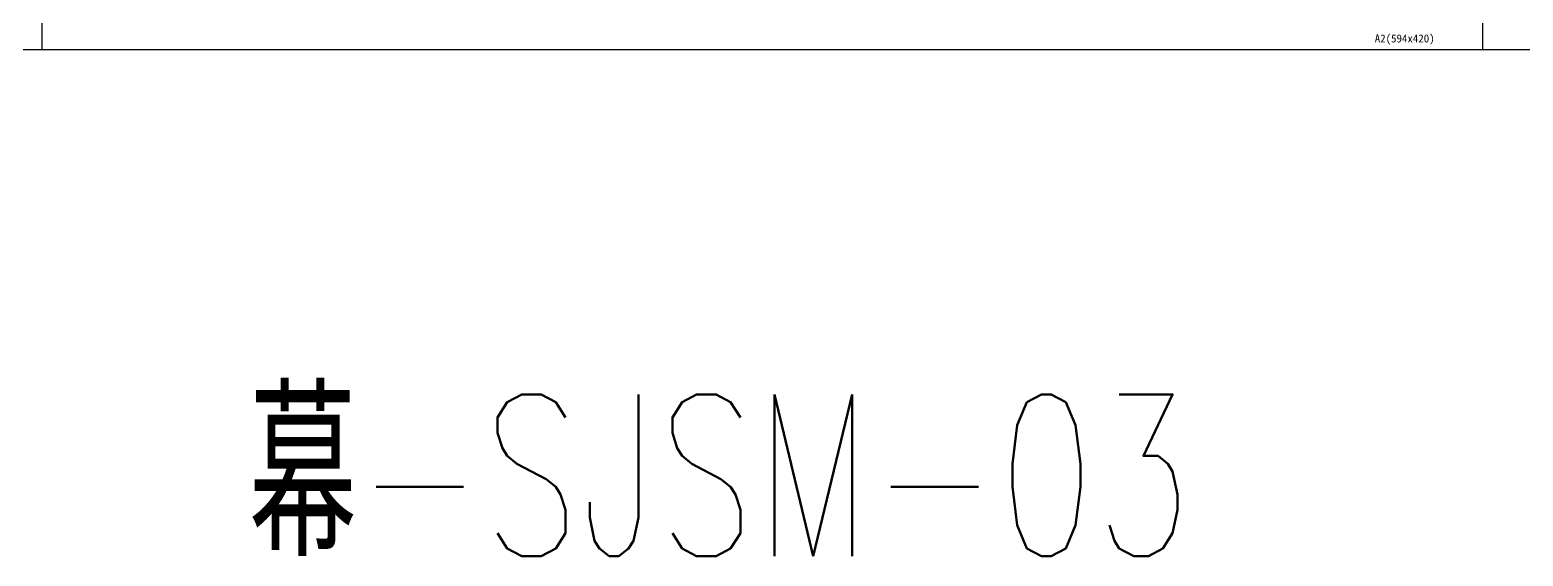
# Model space of a CAD drawing. Extents: x -90022 to -41996, y -162167 to -119581.
# Drawn here: x -88838 to -88223, y -162167 to -161949 of the extents above; entities that cross this region are included whole.
import ezdxf
from ezdxf.enums import TextEntityAlignment as Align

# ---------------------------------------------------------------- set-up
doc = ezdxf.new("R2010")
doc.units = 0
doc.layers.add('!ZN1-文字-7', color=7, linetype='Continuous')
doc.layers.add('0-cxFrame', color=155, linetype='Continuous')
doc.layers.add('0-cxText', color=131, linetype='Continuous', lineweight=25)
doc.styles.add('cx_tuming', font='simhei.ttf')
doc.styles.add('cx_tuqian1', font='')
doc.styles.add('ZNTextStyle', font='ROMANS.shx', dxfattribs={"width": 0.7, "bigfont": 'CHINESE.shx'})
doc.styles.add('黑体', font='simhei.ttf', dxfattribs={"height": 12})
doc.styles.get('cx_tuqian1').set_extended_font_data('SimSun')

# ---------------------------------------------------------------- blocks, each defined once
blk = doc.blocks.new('TK22.A2 L(Dragon)')
at = {"layer": '0-cxFrame', "color": 7, "const_width": 0.5}
blk.add_lwpolyline([(0, 0), (-594, 0), (-594, 420), (0, 420)], close=True, dxfattribs=at)
at = {"style": '黑体', "flags": 4}
blk.add_attdef('图幅', text='', height=3.3, dxfattribs=at).set_placement((-40, 3), align=Align.RIGHT)
at = {"layer": '0-cxFrame', "style": '黑体'}
blk.add_text('(594x420)', height=3.3, dxfattribs=at).set_placement((-40, 3))
at = {"layer": '0-cxText', "flags": 4}
for tag, height, style, p in [('建设单位', 3.5, 'cx_tuming', (-45, 240)), ('项目名称', 3.5, 'cx_tuming', (-45, 210)), ('子项名称', 3.5, 'cx_tuming', (-45, 180)), ('工程编号', 3.3, 'cx_tuqian1', (-35, 165)), ('图名1', 3.5, 'cx_tuming', (-45, 87)), ('图名2', 3.5, 'cx_tuming', (-45, 79)), ('图名3', 3.5, 'cx_tuming', (-45, 71)), ('出图日期', 3.3, 'cx_tuqian1', (-39, 60)), ('专业', 3.3, 'cx_tuqian1', (-55, 52)), ('图号', 3.3, 'cx_tuqian1', (-55, 44)), ('版次', 3.3, 'cx_tuqian1', (-20, 44))]:
    blk.add_attdef(tag, text='', height=height, dxfattribs=dict(at, style=style)).set_placement(p, align=Align.MIDDLE)
at = {"layer": 'Defpoints', "color": 6, "flags": 4}
for tag, height, style, p in [('tufu', 3.3, '黑体', (-12, 12)), ('dwfname', 4, 'cx_tuqian1', (-80, 3))]:
    blk.add_attdef(tag, text='', height=height, dxfattribs=dict(at, style=style)).set_placement(p, align=Align.RIGHT)

msp = doc.modelspace()

# ---------------------------------------------------------------- block references
at = {"layer": '0-cxFrame'}
for p in [(-88833.4, -161957.61), (-87645.4, -161957.61)]:
    msp.add_blockref('TK22.A2 L(Dragon)', p, dxfattribs=at)
ref = msp.add_blockref('TK22.A2 L(Dragon)', (-88239.4, -161957.61), dxfattribs=at)
ref.add_attrib('图幅', 'A2', dxfattribs={"layer": '0', "height": 3.3, "style": '黑体'}).set_placement((-88279.4, -161954.61), align=Align.RIGHT)

# ---------------------------------------------------------------- texts
at = {"layer": '!ZN1-文字-7', "ltscale": 20, "style": 'ZNTextStyle', "width": 0.7}
msp.add_text('幕-SJSM-03', height=66.753, dxfattribs=at).set_placement((-88748.05, -162133.16), align=Align.MIDDLE_LEFT)

doc.saveas('drawing.dxf')
